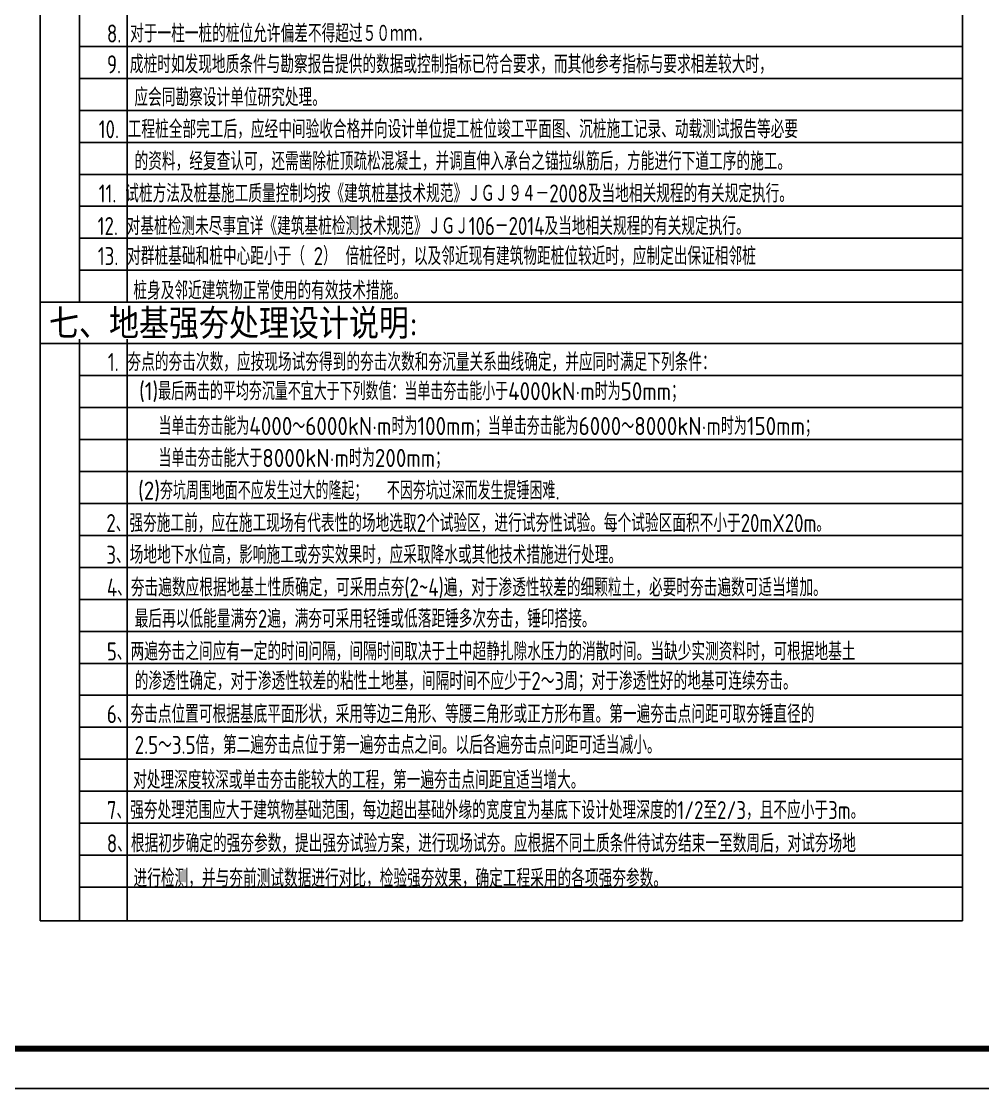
# Model space of a CAD drawing. Extents: x 177291 to 1288761, y 177638 to 322898.
# Drawn here: x 269379 to 286374, y 185824 to 204682 of the extents above; entities that cross this region are included whole.
import ezdxf

# ---------------------------------------------------------------- set-up
doc = ezdxf.new("R2010")
doc.units = 0
doc.header["$LTSCALE"] = 1000
for name, color, linetype in [('NUM', 7, 'Continuous'), ('PUB_TEXT', 7, 'Continuous'), ('PUB_TITLE', 4, 'Continuous'), ('TEXT', 7, 'Continuous'), ('TK', 4, 'Continuous')]:
    doc.layers.add(name, color=color, linetype=linetype)
doc.styles.add('_HZTXT', font='tssdeng.shx', dxfattribs={"width": 0.8, "bigfont": 'tssdchn.shx'})
doc.styles.get("Standard").update_dxf_attribs({"font": 'gbenor.shx', "bigfont": 'gbcbig.shx'})
doc.styles.add('TSSD_Norm', font='tssdeng.shx', dxfattribs={"bigfont": 'hztxt.shx'})

msp = doc.modelspace()

# ---------------------------------------------------------------- linework, layer by layer
at = {"layer": 'PUB_TITLE'}
msp.add_lwpolyline([(250455.83, 227824.14), (309920.47, 227824.14), (309920.47, 185824.15), (250455.83, 185824.15)], close=True, dxfattribs=at)
at = {"layer": 'PUB_TITLE', "const_width": 106.06}
msp.add_lwpolyline([(252223.51, 186531.22), (252223.51, 227117.07), (309213.4, 227117.07), (309213.4, 186531.22)], close=True, dxfattribs=at)
at = {"layer": 'TK'}
for p, q in [((269709.24, 188790.21), (269709.24, 223134.29)), ((286014.85, 223134.29), (286014.85, 188790.21)), ((270408.77, 199718.01), (270408.77, 211588.64)), ((271248.21, 199718.01), (271248.21, 211588.64)), ((270408.77, 204240.15), (286014.85, 204240.15)), ((270408.77, 203674.88), (286014.85, 203674.88)), ((270408.77, 203109.62), (286014.85, 203109.62)), ((270408.77, 202544.35), (286014.85, 202544.35)), ((270408.77, 201979.08), (286014.85, 201979.08)), ((270408.77, 201413.81), (286014.85, 201413.81)), ((270408.77, 200848.54), (286014.85, 200848.54)), ((270408.77, 200283.27), (286014.85, 200283.27)), ((269709.24, 199718.01), (286014.85, 199718.01)), ((269709.24, 198991.73), (286014.85, 198991.73)), ((270408.77, 188790.21), (270408.77, 199064.06)), ((271248.21, 188790.21), (271248.21, 199064.06)), ((270408.77, 198426.46), (286014.85, 198426.46)), ((270408.77, 197861.19), (286014.85, 197861.19)), ((270408.77, 197295.93), (286014.85, 197295.93)), ((270408.77, 196730.66), (286014.85, 196730.66)), ((270408.77, 196165.39), (286014.85, 196165.39)), ((270408.77, 195600.12), (286014.85, 195600.12)), ((270408.77, 195034.85), (286014.85, 195034.85)), ((270408.77, 194469.58), (286014.85, 194469.58)), ((270408.77, 193904.32), (286014.85, 193904.32)), ((270408.77, 193339.05), (286014.85, 193339.05)), ((270408.77, 192773.78), (286014.85, 192773.78)), ((270408.77, 192208.51), (286014.85, 192208.51)), ((270408.77, 191643.24), (286014.85, 191643.24)), ((270408.77, 191077.98), (286014.85, 191077.98)), ((270408.77, 190512.71), (286014.85, 190512.71)), ((270408.77, 189947.44), (286014.85, 189947.44)), ((270408.77, 189382.17), (286014.85, 189382.17)), ((269709.24, 188790.21), (286014.85, 188790.21))]:
    msp.add_line(p, q, dxfattribs=at)

# ---------------------------------------------------------------- texts
at = {"layer": 'NUM', "color": 7, "true_color": 0xffffff}
for s, p in [('(1)最后两击的平均夯沉量不宜大于下列数值：当单击夯击能小于4000kN·m时为50mm；', (271460.29, 197988.09)), ('当单击夯击能为4000～6000kN·m时为100mm；当单击夯击能为6000～8000kN·m时为150mm；', (271804.76, 197373.1)), ('当单击夯击能大于8000kN·m时为200mm；', (271804.76, 196808.33)), ('(2)夯坑周围地面不应发生过大的隆起；  不因夯坑过深而发生提锤困难.', (271442.97, 196232.74))]:
    msp.add_text(s, height=318.1818, dxfattribs=at).set_placement(p)
at = {"layer": 'PUB_TEXT', "style": '_HZTXT', "width": 0.8}
for s, p in [('8. 对于一柱一桩的桩位允许偏差不得超过５０ｍｍ．', (270892.19, 204308.19)), ('9. 成桩时如发现地质条件与勘察报告提供的数据或控制指标已符合要求，而其他参考指标与要求相差较大时，', (270892.19, 203763.59)), ('应会同勘察设计单位研究处理。', (271377.88, 203180.2)), ('10. 工程桩全部完工后，应经中间验收合格并向设计单位提工桩位竣工平面图、沉桩施工记录、动载测试报告等必要', (270746.19, 202616.88)), ('的资料，经复查认可，还需凿除桩顶疏松混凝土，并调直伸入承台之锚拉纵筋后，方能进行下道工序的施工。', (271380.65, 202050.81)), ('11. 试桩方法及桩基施工质量控制均按《建筑桩基技术规范》ＪＧＪ９４－2008及当地相关规程的有关规定执行。', (270746.19, 201482.18)), ('12. 对基桩检测未尽事宜详《建筑基桩检测技术规范》ＪＧＪ106－2014及当地相关规程的有关规定执行。', (270727.53, 200906.03)), ('13. 对群桩基础和桩中心距小于（ 2） 倍桩径时，以及邻近现有建筑物距桩位较近时，应制定出保证相邻桩', (270730.63, 200375.38)), ('桩身及邻近建筑物正常使用的有效技术措施。', (271359.12, 199766.6)), ('1. 夯点的夯击次数，应按现场试夯得到的夯击次数和夯沉量关系曲线确定，并应同时满足下列条件：', (270908.12, 198503.53)), ('2、强夯施工前，应在施工现场有代表性的场地选取2个试验区，进行试夯性试验。每个试验区面积不小于20mX20m。', (270881.86, 195658.68)), ('3、场地地下水位高，影响施工或夯实效果时，应采取降水或其他技术措施进行处理。', (270881.86, 195098)), ('4、夯击遍数应根据地基土性质确定，可采用点夯(2~4)遍，对于渗透性较差的细颗粒土，必要时夯击遍数可适当增加。', (270890.79, 194520.63)), ('最后再以低能量满夯2遍，满夯可采用轻锤或低落距锤多次夯击，锤印搭接。', (271383.69, 193967.37)), ('5、两遍夯击之间应有一定的时间问隔，间隔时间取决于土中超静扎隙水压力的消散时间。当缺少实测资料时，可根据地基土', (270890.79, 193389.56)), ('的渗透性确定，对于渗透性较差的粘性土地基，间隔时间不应少于2～3周；对于渗透性好的地基可连续夯击。', (271383.69, 192868.33)), ('6、夯击点位置可根据基底平面形状，采用等边三角形、等腰三角形或正方形布置。第一遍夯击点问距可取夯锤直径的', (270890.79, 192282.89)), ('2.5～3.5倍，第二遍夯击点位于第一遍夯击点之间。以后各遍夯击点问距可适当减小。', (271383.69, 191737.79)), ('对处理深度较深或单击夯击能较大的工程，第一遍夯击点间距宜适当增大。', (271354.02, 191118.74)), ('7、强夯处理范围应大于建筑物基础范围，每边超出基础外缘的宽度宜为基底下设计处理深度的1/2至2/3，且不应小于3m。', (270890.79, 190585.96)), ('8、根据初步确定的强夯参数，提出强夯试验方案，进行现场试夯。应根据不同土质条件待试夯结束一至数周后，对试夯场地', (270890.79, 189999.14)), ('进行检测，并与夯前测试数据进行对比，检验强夯效果，确定工程采用的各项强夯参数。', (271362.11, 189382.17))]:
    msp.add_text(s, height=318.1818, dxfattribs=at).set_placement(p)
at = {"layer": 'TEXT', "color": 3, "style": 'TSSD_Norm'}
msp.add_text('七、地基强夯处理设计说明:', height=530.303, dxfattribs=at).set_placement((269867.93, 199072.5))

doc.saveas('drawing.dxf')
